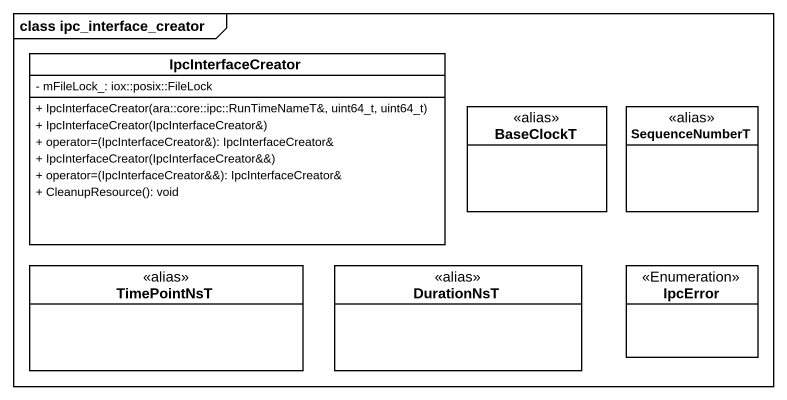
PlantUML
@startuml
mainframe class ipc_interface_creator
hide circle
hide empty members
skinparam classAttributeIconSize 0
class IpcInterfaceCreator {
  - mFileLock_: iox::posix::FileLock
  + IpcInterfaceCreator(ara::core::ipc::RunTimeNameT&, uint64_t, uint64_t)
  + IpcInterfaceCreator(IpcInterfaceCreator&)
  + operator=(IpcInterfaceCreator&): IpcInterfaceCreator&
  + IpcInterfaceCreator(IpcInterfaceCreator&&)
  + operator=(IpcInterfaceCreator&&): IpcInterfaceCreator&
  + CleanupResource(): void
}
class BaseClockT <<alias>>
class SequenceNumberT <<alias>>
class TimePointNsT <<alias>>
class DurationNsT <<alias>>
enum IpcError <<Enumeration>>
@enduml
